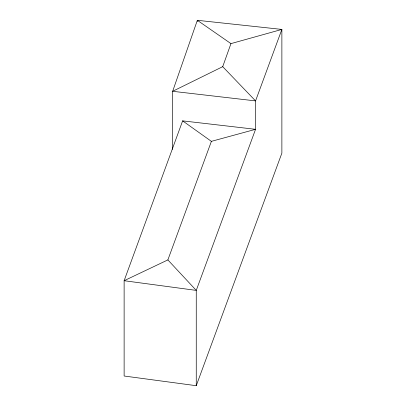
<?xml version="1.0" encoding="UTF-8"?>
<svg xmlns="http://www.w3.org/2000/svg" width="406" height="406" viewBox="0 0 406 406"><rect width="100%" height="100%" fill="white"/><g stroke="black" fill="none" stroke-linecap="round" stroke-linejoin="round"><path stroke-width="0.61" d="M222.711 66.67L255.557 100.906L172.657 91.299L222.711 66.67L230.953 43.615L281.876 29.42L281.876 153.133L196.255 385.7L124.124 376.012L124.124 280.708L182.634 120.866L255.557 129.316L255.557 100.906L281.876 29.42L197.341 20.3L172.657 91.299L172.657 149.372M167.871 259.911L196.255 290.397L124.124 280.708L167.871 259.911L211.389 141.354L255.557 129.316L196.255 290.397L196.255 385.7M230.953 43.615L197.341 20.3L197.341 21.564M182.634 120.866L211.389 141.354"/></g></svg>
